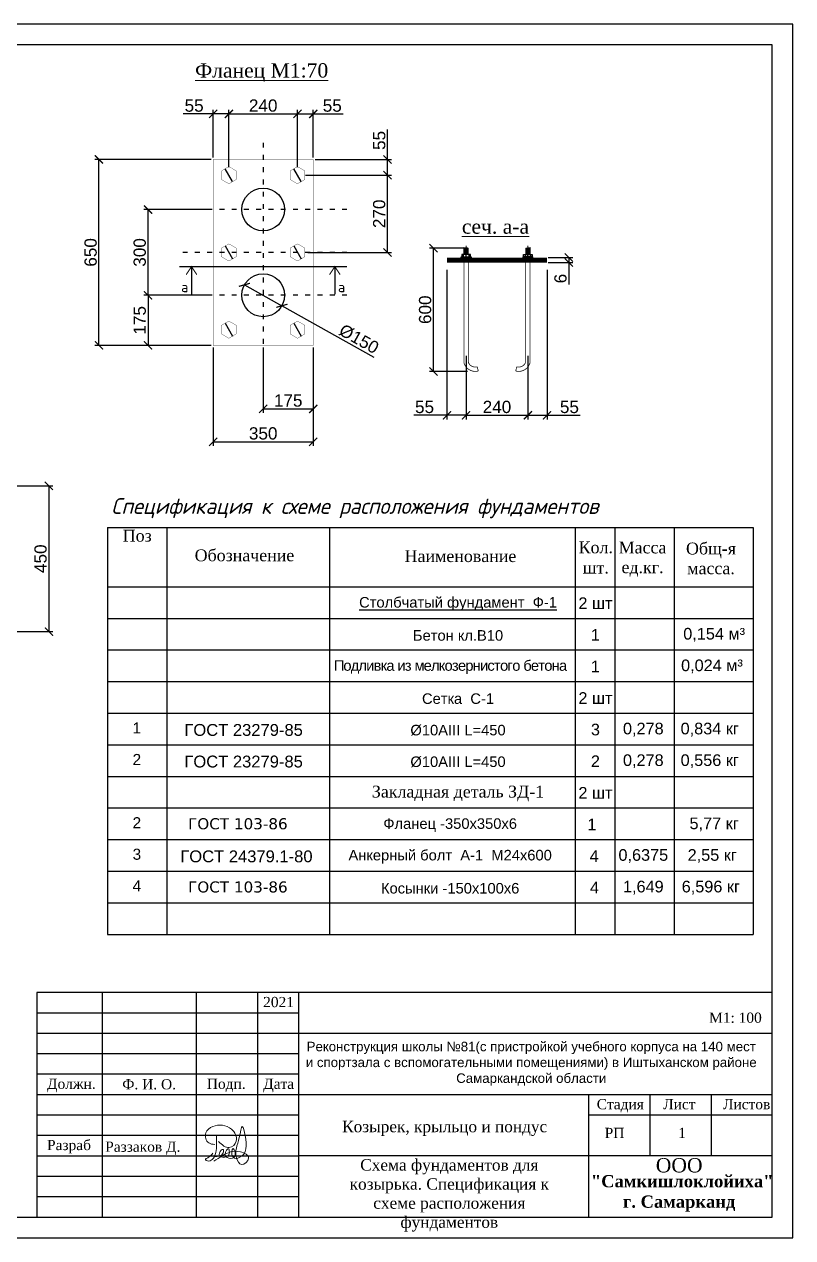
# Model space of a CAD drawing. Header units: millimetres. Extents: x 572274 to 2241483, y -888675 to -304135.
# Drawn here: x 1974902 to 1993713, y -716415 to -686715 of the extents above; entities that cross this region are included whole.
import ezdxf

# ---------------------------------------------------------------- set-up
doc = ezdxf.new("R2010")
doc.units = ezdxf.units.MM
doc.linetypes.add('ACAD_ISO03W100', pattern=[30, 12, -18])
doc.linetypes.add('GOST2.303 6', pattern=[12, 8, -1.5, 1, -1.5])
doc.layers.add('ПЛАН2-ЭТ', color=7, linetype='Continuous')
doc.styles.add('Arial 3.', font='arial.ttf')
doc.styles.add('Arial Gyr', font='arial.ttf')
doc.styles.add('GOST_R', font='', dxfattribs={"oblique": 15})
doc.styles.get("Standard").update_dxf_attribs({"font": 'isocpeur.ttf'})
doc.styles.add('WMF-Times New Roman0', font='times.ttf')
doc.styles.add('WMF-Times New Roman2', font='times.ttf')
doc.styles.add('Боб стиль', font='times.ttf')
doc.styles.get('GOST_R').set_extended_font_data('GOST type B')
doc.dimstyles.new('Зариф', dxfattribs={"dimtxt": 300, "dimasz": 200, "dimexe": 100, "dimexo": 50, "dimgap": 50, "dimtad": 1, "dimdec": 0, "dimtxsty": 'Arial 3.', "dimblk": 'ARCHTICK', "dimcen": 300, "dimadec": 0, "dimazin": 0, "dimtfac": 1, "dimtdec": 0, "dimtmove": 0, "dimatfit": 3, "dimldrblk": 'ARCHTICK', "dimfxl": 1, "dimarcsym": 0})

# ---------------------------------------------------------------- blocks, each defined once
blk = doc.blocks.new('_ArchTick')
at = {"color": 0, "linetype": 'ByBlock', "const_width": 0.15}
blk.add_lwpolyline([(-0.5, -0.5), (0.5, 0.5)], dxfattribs=at)
blk = doc.blocks.new('*D1527')
at = {"color": 0, "lineweight": -2, "transparency": 16777216}
for p, q in [((1972963, -698012), (1975605, -698012)), ((1975505, -698012), (1975505, -701580)), ((1972963, -701580), (1975605, -701580))]:
    blk.add_line(p, q, dxfattribs=at)
at = {"layer": 'Defpoints', "color": 0, "lineweight": 25, "transparency": 16777216}
for p in [(1972913, -698012), (1972913, -701580), (1975505, -701580)]:
    blk.add_point(p, dxfattribs=at)
at = {"color": 0, "lineweight": -2, "transparency": 16777216, "xscale": 200, "yscale": 200, "zscale": 200}
for p, rotation in [((1975505, -698012), 90), ((1975505, -701580), 270)]:
    blk.add_blockref('_ArchTick', p, dxfattribs=dict(at, rotation=rotation))
at = {"color": 0, "transparency": 16777216, "insert": (1975302, -699796), "char_height": 300, "attachment_point": 5, "rotation": 90, "style": 'Arial 3.'}
blk.add_mtext('450', dxfattribs=at)
blk = doc.blocks.new('*D1528')
at = {"color": 0, "lineweight": -2, "transparency": 16777216}
for p, q in [((1980750, -694624), (1980750, -696229)), ((1981975, -694624), (1981975, -696229)), ((1980750, -696129), (1981975, -696129))]:
    blk.add_line(p, q, dxfattribs=at)
at = {"layer": 'Defpoints', "color": 0, "lineweight": 25, "transparency": 16777216}
for p in [(1980750, -694574), (1981975, -694574), (1981975, -696129)]:
    blk.add_point(p, dxfattribs=at)
at = {"color": 0, "lineweight": -2, "transparency": 16777216, "xscale": 200, "yscale": 200, "zscale": 200, "rotation": 180}
blk.add_blockref('_ArchTick', (1980750, -696129), dxfattribs=at)
at = {"color": 0, "lineweight": -2, "transparency": 16777216, "xscale": 200, "yscale": 200, "zscale": 200}
blk.add_blockref('_ArchTick', (1981975, -696129), dxfattribs=at)
at = {"color": 0, "transparency": 16777216, "insert": (1981362, -695926), "char_height": 300, "attachment_point": 5, "style": 'Arial 3.'}
blk.add_mtext('175', dxfattribs=at)
blk = doc.blocks.new('*D1529')
at = {"color": 0, "lineweight": -2, "transparency": 16777216}
for p, q in [((1979525, -694624), (1979525, -697033)), ((1981975, -694624), (1981975, -697033)), ((1979525, -696933), (1981975, -696933))]:
    blk.add_line(p, q, dxfattribs=at)
at = {"layer": 'Defpoints', "color": 0, "lineweight": 25, "transparency": 16777216}
for p in [(1979525, -694574), (1981975, -694574), (1981975, -696933)]:
    blk.add_point(p, dxfattribs=at)
at = {"color": 0, "lineweight": -2, "transparency": 16777216, "xscale": 200, "yscale": 200, "zscale": 200, "rotation": 180}
blk.add_blockref('_ArchTick', (1979525, -696933), dxfattribs=at)
at = {"color": 0, "lineweight": -2, "transparency": 16777216, "xscale": 200, "yscale": 200, "zscale": 200}
blk.add_blockref('_ArchTick', (1981975, -696933), dxfattribs=at)
at = {"color": 0, "transparency": 16777216, "insert": (1980750, -696730), "char_height": 300, "attachment_point": 5, "style": 'Arial 3.'}
blk.add_mtext('350', dxfattribs=at)
blk = doc.blocks.new('*D1560')
at = {"color": 0, "lineweight": -2, "transparency": 16777216}
for p, q in [((1979475, -691249), (1977832, -691249)), ((1977932, -693349), (1977932, -691249)), ((1979475, -693349), (1977832, -693349))]:
    blk.add_line(p, q, dxfattribs=at)
at = {"layer": 'Defpoints', "color": 0, "lineweight": 25, "transparency": 16777216}
for p in [(1977932, -691249), (1979525, -691249), (1979525, -693349)]:
    blk.add_point(p, dxfattribs=at)
at = {"color": 0, "lineweight": -2, "transparency": 16777216, "xscale": 200, "yscale": 200, "zscale": 200}
for p, rotation in [((1977932, -691249), 90), ((1977932, -693349), 270)]:
    blk.add_blockref('_ArchTick', p, dxfattribs=dict(at, rotation=rotation))
at = {"color": 0, "transparency": 16777216, "insert": (1977729, -692299), "char_height": 300, "attachment_point": 5, "rotation": 90, "style": 'Arial 3.'}
blk.add_mtext('300', dxfattribs=at)
blk = doc.blocks.new('*D1530')
at = {"color": 0, "lineweight": -2, "transparency": 16777216}
for p, q in [((1979475, -693349), (1977832, -693349)), ((1977932, -693349), (1977932, -694574)), ((1979475, -694574), (1977832, -694574))]:
    blk.add_line(p, q, dxfattribs=at)
at = {"layer": 'Defpoints', "color": 0, "lineweight": 25, "transparency": 16777216}
for p in [(1979525, -693349), (1977932, -694574), (1979525, -694574)]:
    blk.add_point(p, dxfattribs=at)
at = {"color": 0, "lineweight": -2, "transparency": 16777216, "xscale": 200, "yscale": 200, "zscale": 200}
for p, rotation in [((1977932, -693349), 90), ((1977932, -694574), 270)]:
    blk.add_blockref('_ArchTick', p, dxfattribs=dict(at, rotation=rotation))
at = {"color": 0, "transparency": 16777216, "insert": (1977729, -693961), "char_height": 300, "attachment_point": 5, "rotation": 90, "style": 'Arial 3.'}
blk.add_mtext('175', dxfattribs=at)
blk = doc.blocks.new('*D1531')
at = {"color": 0, "lineweight": -2, "transparency": 16777216}
for p, q in [((1979475, -690024), (1976630, -690024)), ((1976730, -694574), (1976730, -690024)), ((1979475, -694574), (1976630, -694574))]:
    blk.add_line(p, q, dxfattribs=at)
at = {"layer": 'Defpoints', "color": 0, "lineweight": 25, "transparency": 16777216}
for p in [(1976730, -690024), (1979525, -690024), (1979525, -694574)]:
    blk.add_point(p, dxfattribs=at)
at = {"color": 0, "lineweight": -2, "transparency": 16777216, "xscale": 200, "yscale": 200, "zscale": 200}
for p, rotation in [((1976730, -690024), 90), ((1976730, -694574), 270)]:
    blk.add_blockref('_ArchTick', p, dxfattribs=dict(at, rotation=rotation))
at = {"color": 0, "transparency": 16777216, "insert": (1976527, -692299), "char_height": 300, "attachment_point": 5, "rotation": 90, "style": 'Arial 3.'}
blk.add_mtext('650', dxfattribs=at)
blk = doc.blocks.new('*D1561')
at = {"color": 0, "lineweight": -2, "transparency": 16777216}
for p in [(1980291, -693092), (1983467, -694868)]:
    blk.add_line(p, (1981208, -693605), dxfattribs=at)
at = {"layer": 'Defpoints', "color": 0, "lineweight": 25, "transparency": 16777216}
for p in [(1980291, -693092), (1981208, -693605)]:
    blk.add_point(p, dxfattribs=at)
at = {"color": 0, "lineweight": -2, "transparency": 16777216, "xscale": 200, "yscale": 200, "zscale": 200}
for p, rotation in [((1980291, -693092), 330.7873829854834), ((1981208, -693605), 150.7873829854834)]:
    blk.add_blockref('_ArchTick', p, dxfattribs=dict(at, rotation=rotation))
at = {"color": 0, "transparency": 16777216, "insert": (1983095, -694418), "char_height": 300, "attachment_point": 5, "rotation": 330.7874, "style": 'Arial 3.'}
blk.add_mtext('%%C150', dxfattribs=at)
blk = doc.blocks.new('*D1532')
at = {"color": 0, "lineweight": -2, "transparency": 16777216}
for p, q in [((1979525, -688910), (1978793, -688910)), ((1979525, -689974), (1979525, -688810)), ((1979910, -688910), (1979525, -688910)), ((1979910, -690211), (1979910, -688810))]:
    blk.add_line(p, q, dxfattribs=at)
at = {"layer": 'Defpoints', "color": 0, "lineweight": 25, "transparency": 16777216}
for p in [(1979525, -688910), (1979525, -690024), (1979910, -690261)]:
    blk.add_point(p, dxfattribs=at)
at = {"color": 0, "lineweight": -2, "transparency": 16777216, "xscale": 200, "yscale": 200, "zscale": 200, "rotation": 180}
blk.add_blockref('_ArchTick', (1979525, -688910), dxfattribs=at)
at = {"color": 0, "lineweight": -2, "transparency": 16777216, "xscale": 200, "yscale": 200, "zscale": 200}
blk.add_blockref('_ArchTick', (1979910, -688910), dxfattribs=at)
at = {"color": 0, "transparency": 16777216, "insert": (1979059, -688707), "char_height": 300, "attachment_point": 5, "style": 'Arial 3.'}
blk.add_mtext('55', dxfattribs=at)
blk = doc.blocks.new('*D1533')
at = {"color": 0, "lineweight": -2, "transparency": 16777216}
for p, q in [((1981590, -690211), (1981590, -688810)), ((1981590, -688910), (1981975, -688910)), ((1981975, -689974), (1981975, -688810)), ((1981975, -688910), (1982707, -688910))]:
    blk.add_line(p, q, dxfattribs=at)
at = {"layer": 'Defpoints', "color": 0, "lineweight": 25, "transparency": 16777216}
for p in [(1981975, -688910), (1981975, -690024), (1981590, -690261)]:
    blk.add_point(p, dxfattribs=at)
at = {"color": 0, "lineweight": -2, "transparency": 16777216, "xscale": 200, "yscale": 200, "zscale": 200, "rotation": 180}
blk.add_blockref('_ArchTick', (1981590, -688910), dxfattribs=at)
at = {"color": 0, "lineweight": -2, "transparency": 16777216, "xscale": 200, "yscale": 200, "zscale": 200}
blk.add_blockref('_ArchTick', (1981975, -688910), dxfattribs=at)
at = {"color": 0, "transparency": 16777216, "insert": (1982441, -688707), "char_height": 300, "attachment_point": 5, "style": 'Arial 3.'}
blk.add_mtext('55', dxfattribs=at)
blk = doc.blocks.new('*D1534')
at = {"color": 0, "lineweight": -2, "transparency": 16777216}
for p, q in [((1979910, -689010), (1979910, -688810)), ((1981590, -689010), (1981590, -688810))]:
    blk.add_line(p, q, dxfattribs=at)
at = {"color": 0, "linetype": 'Continuous', "lineweight": -2, "transparency": 16777216}
blk.add_line((1979910, -688910), (1981590, -688910), dxfattribs=at)
at = {"layer": 'Defpoints', "color": 0, "lineweight": 25, "transparency": 16777216}
for p in [(1981590, -688910), (1979910, -689876), (1981590, -689876)]:
    blk.add_point(p, dxfattribs=at)
at = {"color": 0, "lineweight": -2, "transparency": 16777216, "xscale": 200, "yscale": 200, "zscale": 200, "rotation": 180}
blk.add_blockref('_ArchTick', (1979910, -688910), dxfattribs=at)
at = {"color": 0, "lineweight": -2, "transparency": 16777216, "xscale": 200, "yscale": 200, "zscale": 200}
blk.add_blockref('_ArchTick', (1981590, -688910), dxfattribs=at)
at = {"color": 0, "transparency": 16777216, "insert": (1980750, -688706), "char_height": 300, "attachment_point": 5, "style": 'Arial 3.', "bg_fill": 3, "box_fill_scale": 1.1, "bg_fill_color": 256, "bg_fill_true_color": 13158600, "bg_fill_transparency": 4450756}
blk.add_mtext('240', dxfattribs=at)
blk = doc.blocks.new('*D1535')
at = {"color": 0, "lineweight": -2, "transparency": 16777216}
for p, q in [((1981845, -690409), (1983894, -690409)), ((1983794, -692299), (1983794, -690409)), ((1981845, -692299), (1983894, -692299))]:
    blk.add_line(p, q, dxfattribs=at)
at = {"layer": 'Defpoints', "color": 0, "lineweight": 25, "transparency": 16777216}
for p in [(1981795, -690409), (1983794, -690409), (1981795, -692299)]:
    blk.add_point(p, dxfattribs=at)
at = {"color": 0, "lineweight": -2, "transparency": 16777216, "xscale": 200, "yscale": 200, "zscale": 200}
for p, rotation in [((1983794, -690409), 90), ((1983794, -692299), 270)]:
    blk.add_blockref('_ArchTick', p, dxfattribs=dict(at, rotation=rotation))
at = {"color": 0, "transparency": 16777216, "insert": (1983591, -691354), "char_height": 300, "attachment_point": 5, "rotation": 90, "style": 'Arial 3.'}
blk.add_mtext('270', dxfattribs=at)
blk = doc.blocks.new('*D1536')
at = {"color": 0, "lineweight": -2, "transparency": 16777216}
for p, q in [((1983794, -690024), (1983794, -689292)), ((1982025, -690024), (1983894, -690024)), ((1983794, -690409), (1983794, -690024)), ((1981787, -690409), (1983894, -690409))]:
    blk.add_line(p, q, dxfattribs=at)
at = {"layer": 'Defpoints', "color": 0, "lineweight": 25, "transparency": 16777216}
for p in [(1981975, -690024), (1983794, -690024), (1981737, -690409)]:
    blk.add_point(p, dxfattribs=at)
at = {"color": 0, "lineweight": -2, "transparency": 16777216, "xscale": 200, "yscale": 200, "zscale": 200}
for p, rotation in [((1983794, -690024), 89.99921575554501), ((1983794, -690409), 269.999215755545)]:
    blk.add_blockref('_ArchTick', p, dxfattribs=dict(at, rotation=rotation))
at = {"color": 0, "transparency": 16777216, "insert": (1983592, -689558), "char_height": 300, "attachment_point": 5, "rotation": 89.9992, "style": 'Arial 3.'}
blk.add_mtext('55', dxfattribs=at)
blk = doc.blocks.new('11123245896453.')
at = {"linetype": 'ByBlock', "lineweight": 30, "ltscale": 100}
for points in [[(18860291.9, 1200818.6), (18860288.9, 1200818.6), (18860288.9, 1200816.6), (18860331.9, 1200816.6), (18860334.9, 1200816.6), (18860334.9, 1200818.6), (18860331.9, 1200818.6)], [(18860291.9, 1200830.6), (18860331.9, 1200830.6), (18860331.9, 1200818.6), (18860301.9, 1200818.6), (18860291.9, 1200818.6), (18860291.9, 1200830.6)], [(18860298.9, 1200830.6), (18860298.9, 1200818.6)], [(18860311.9, 1200818.6), (18860311.9, 1200830.6)], [(18860324.9, 1200830.6), (18860324.9, 1200818.6)]]:
    blk.add_lwpolyline(points, dxfattribs=at)
at = {"linetype": 'ByBlock', "lineweight": 15, "ltscale": 100}
for points in [[(18860321.9, 1200861.6), (18860301.9, 1200859.6)], [(18860301.9, 1200830.6), (18860301.9, 1200859.6)], [(18860321.9, 1200858.6), (18860301.9, 1200856.6)], [(18860321.9, 1200855.6), (18860301.9, 1200853.6)], [(18860321.9, 1200852.6), (18860301.9, 1200850.6)], [(18860321.9, 1200849.6), (18860301.9, 1200847.6)], [(18860321.9, 1200846.5), (18860301.9, 1200844.5)], [(18860321.9, 1200843.5), (18860301.9, 1200841.5)], [(18860321.9, 1200840.5), (18860301.9, 1200838.5)], [(18860321.9, 1200837.5), (18860301.9, 1200835.5)], [(18860321.9, 1200834.5), (18860301.9, 1200832.5)], [(18860321.9, 1200831.4), (18860313.6, 1200830.6)], [(18860321.9, 1200830.6), (18860321.9, 1200861.6)]]:
    blk.add_lwpolyline(points, dxfattribs=at)
at = {"color": 11, "linetype": 'GOST2.303 6', "lineweight": 15, "ltscale": 5}
blk.add_lwpolyline([(18860311.9, 1200870.3), (18860311.9, 1200814.4)], dxfattribs=at)
blk = doc.blocks.new('*D1537')
at = {"color": 0, "lineweight": -2, "transparency": 16777216}
for p, q in [((1985751, -692193), (1984818, -692193)), ((1984918, -695211), (1984918, -692193)), ((1985751, -695211), (1984818, -695211))]:
    blk.add_line(p, q, dxfattribs=at)
at = {"layer": 'Defpoints', "color": 0, "lineweight": 25, "transparency": 16777216}
for p in [(1984918, -692193), (1985801, -692193), (1985801, -695211)]:
    blk.add_point(p, dxfattribs=at)
at = {"color": 0, "lineweight": -2, "transparency": 16777216, "xscale": 200, "yscale": 200, "zscale": 200}
for p, rotation in [((1984918, -692193), 90), ((1984918, -695211), 270)]:
    blk.add_blockref('_ArchTick', p, dxfattribs=dict(at, rotation=rotation))
at = {"color": 0, "transparency": 16777216, "insert": (1984715, -693702), "char_height": 300, "attachment_point": 5, "rotation": 90, "style": 'Arial 3.'}
blk.add_mtext('600', dxfattribs=at)
blk = doc.blocks.new('*D1538')
at = {"color": 0, "lineweight": -2, "transparency": 16777216}
for p, q in [((1985248, -692725), (1985248, -696386)), ((1985718, -694831), (1985718, -696386)), ((1985248, -696286), (1984434, -696286)), ((1985718, -696286), (1985248, -696286))]:
    blk.add_line(p, q, dxfattribs=at)
at = {"layer": 'Defpoints', "color": 0, "lineweight": 25, "transparency": 16777216}
for p in [(1985248, -692675), (1985718, -694781), (1985718, -696286)]:
    blk.add_point(p, dxfattribs=at)
at = {"color": 0, "lineweight": -2, "transparency": 16777216, "xscale": 200, "yscale": 200, "zscale": 200, "rotation": 180}
blk.add_blockref('_ArchTick', (1985248, -696286), dxfattribs=at)
at = {"color": 0, "lineweight": -2, "transparency": 16777216, "xscale": 200, "yscale": 200, "zscale": 200}
blk.add_blockref('_ArchTick', (1985718, -696286), dxfattribs=at)
at = {"color": 0, "transparency": 16777216, "insert": (1984700, -696083), "char_height": 300, "attachment_point": 5, "style": 'Arial 3.'}
blk.add_mtext('55', dxfattribs=at)
blk = doc.blocks.new('*D1539')
at = {"color": 0, "lineweight": -2, "transparency": 16777216}
for p, q in [((1987698, -692725), (1987698, -696386)), ((1987229, -694831), (1987229, -696386)), ((1987229, -696286), (1987698, -696286)), ((1987698, -696286), (1988512, -696286))]:
    blk.add_line(p, q, dxfattribs=at)
at = {"layer": 'Defpoints', "color": 0, "lineweight": 25, "transparency": 16777216}
for p in [(1987698, -692675), (1987229, -694781), (1987229, -696286)]:
    blk.add_point(p, dxfattribs=at)
at = {"color": 0, "lineweight": -2, "transparency": 16777216, "xscale": 200, "yscale": 200, "zscale": 200, "rotation": 180}
blk.add_blockref('_ArchTick', (1987229, -696286), dxfattribs=at)
at = {"color": 0, "lineweight": -2, "transparency": 16777216, "xscale": 200, "yscale": 200, "zscale": 200}
blk.add_blockref('_ArchTick', (1987698, -696286), dxfattribs=at)
at = {"color": 0, "transparency": 16777216, "insert": (1988246, -696083), "char_height": 300, "attachment_point": 5, "style": 'Arial 3.'}
blk.add_mtext('55', dxfattribs=at)
blk = doc.blocks.new('*D1540')
at = {"color": 0, "lineweight": -2, "transparency": 16777216}
for p, q in [((1985718, -694831), (1985718, -696386)), ((1987229, -694831), (1987229, -696386)), ((1985718, -696286), (1987229, -696286))]:
    blk.add_line(p, q, dxfattribs=at)
at = {"layer": 'Defpoints', "color": 0, "lineweight": 25, "transparency": 16777216}
for p in [(1985718, -694781), (1987229, -694781), (1987229, -696286)]:
    blk.add_point(p, dxfattribs=at)
at = {"color": 0, "lineweight": -2, "transparency": 16777216, "xscale": 200, "yscale": 200, "zscale": 200, "rotation": 180}
blk.add_blockref('_ArchTick', (1985718, -696286), dxfattribs=at)
at = {"color": 0, "lineweight": -2, "transparency": 16777216, "xscale": 200, "yscale": 200, "zscale": 200}
blk.add_blockref('_ArchTick', (1987229, -696286), dxfattribs=at)
at = {"color": 0, "transparency": 16777216, "insert": (1986473, -696082), "char_height": 300, "attachment_point": 5, "style": 'Arial 3.'}
blk.add_mtext('240', dxfattribs=at)
blk = doc.blocks.new('*D1541')
at = {"color": 0, "lineweight": -2, "transparency": 16777216}
for p, q in [((1987724, -692426), (1988332, -692426)), ((1987724, -692547), (1988332, -692547)), ((1988232, -692426), (1988232, -692547)), ((1988232, -692547), (1988232, -693088))]:
    blk.add_line(p, q, dxfattribs=at)
at = {"layer": 'Defpoints', "color": 0, "lineweight": 25, "transparency": 16777216}
for p in [(1987674, -692426), (1987674, -692547), (1988232, -692426)]:
    blk.add_point(p, dxfattribs=at)
at = {"color": 0, "lineweight": -2, "transparency": 16777216, "xscale": 200, "yscale": 200, "zscale": 200}
for p, rotation in [((1988232, -692426), 90), ((1988232, -692547), 270)]:
    blk.add_blockref('_ArchTick', p, dxfattribs=dict(at, rotation=rotation))
at = {"color": 0, "transparency": 16777216, "insert": (1988029, -692939), "char_height": 300, "attachment_point": 5, "rotation": 90, "style": 'Arial 3.'}
blk.add_mtext('6', dxfattribs=at)

msp = doc.modelspace()

# ---------------------------------------------------------------- linework, layer by layer
at = {"linetype": 'ACAD_ISO03W100', "ltscale": 10}
for p, q in [((1980749.657, -689614.143), (1980749.657, -694983.069)), ((1982800.267, -691248.606), (1978699.048, -691248.606)), ((1982800.267, -692298.606), (1978699.048, -692298.606)), ((1982800.267, -693348.606), (1978699.048, -693348.606))]:
    msp.add_line(p, q, dxfattribs=at)
for p, q in [((1980000.59, -690566.101), (1979818.725, -690251.101)), ((1981680.59, -690566.101), (1981498.725, -690251.101)), ((1979818.725, -692141.106), (1980000.59, -692456.106)), ((1981498.725, -692141.106), (1981680.59, -692456.106)), ((1979818.725, -694031.111), (1980000.59, -694346.111)), ((1981498.725, -694031.111), (1981680.59, -694346.111)), ((1976942.253, -699031.183), (1992741.672, -699031.183)), ((1976942.253, -700481.489), (1992741.672, -700481.489)), ((1976942.253, -701254.985), (1992741.672, -701254.985)), ((1976942.253, -702028.481), (1992741.672, -702028.481)), ((1976942.253, -702801.977), (1992741.672, -702801.977)), ((1976942.253, -703575.473), (1992741.672, -703575.473)), ((1976942.253, -704348.969), (1992741.672, -704348.969)), ((1976942.253, -705122.465), (1992741.672, -705122.465)), ((1976942.253, -705895.961), (1992741.672, -705895.961)), ((1976942.253, -706669.457), (1992741.672, -706669.457)), ((1976942.253, -707442.953), (1992741.672, -707442.953)), ((1976942.253, -708216.449), (1992741.672, -708216.449)), ((1976942.253, -708989.945), (1992741.672, -708989.945))]:
    msp.add_line(p, q)
at = {"color": 0, "lineweight": -2}
for p, q in [((1993212.576, -710414.685), (1975212.576, -710414.685)), ((1975212.576, -710414.685), (1975212.576, -715914.685)), ((1976812.576, -710414.685), (1976812.576, -715914.685)), ((1979112.576, -710414.685), (1979112.576, -715914.685)), ((1980612.576, -710414.685), (1980612.576, -715914.685)), ((1981612.576, -710414.685), (1981612.576, -715914.685)), ((1981612.576, -710914.685), (1975212.576, -710914.685)), ((1993212.576, -711414.685), (1975212.576, -711414.685)), ((1981612.576, -711914.685), (1975212.576, -711914.685)), ((1981612.576, -712414.685), (1975212.576, -712414.685)), ((1993212.576, -712914.685), (1975212.576, -712914.685)), ((1988712.576, -712914.685), (1988712.576, -715914.685)), ((1990212.576, -712914.685), (1990212.576, -714411.69)), ((1991712.576, -712914.685), (1991712.576, -714411.69)), ((1981612.576, -713414.685), (1975212.576, -713414.685)), ((1993212.576, -713414.685), (1988712.576, -713414.685)), ((1981612.576, -713914.685), (1975212.576, -713914.685)), ((1981612.576, -714414.685), (1975212.576, -714414.685)), ((1993212.576, -714411.69), (1981612.576, -714411.69)), ((1981612.576, -714914.681), (1975212.576, -714914.681)), ((1981612.576, -715414.681), (1975212.576, -715414.681)), ((1981612.576, -715414.685), (1975212.576, -715414.685))]:
    msp.add_line(p, q, dxfattribs=at)
for points in [[(1951712.576, -716414.685), (1993712.576, -716414.685), (1993712.576, -686714.685), (1951712.576, -686714.685)], [(1953712.576, -715914.685), (1993212.576, -715914.685), (1993212.576, -687214.685), (1953712.576, -687214.685)]]:
    msp.add_lwpolyline(points, close=True)
at = {"const_width": 7}
for points in [[(1981974.657, -694573.606), (1981974.657, -690023.606), (1979524.657, -690023.606), (1979524.657, -694573.606)], [(1979909.657, -690618.601), (1979727.792, -690513.601), (1979727.792, -690303.601), (1979909.657, -690198.601), (1980091.523, -690303.601), (1980091.523, -690513.601)], [(1981589.657, -690618.601), (1981771.523, -690513.601), (1981771.523, -690303.601), (1981589.657, -690198.601), (1981407.792, -690303.601), (1981407.792, -690513.601)], [(1979909.657, -692088.606), (1979727.792, -692193.606), (1979727.792, -692403.606), (1979909.657, -692508.606), (1980091.523, -692403.606), (1980091.523, -692193.606)], [(1981589.657, -692088.606), (1981771.523, -692193.606), (1981771.523, -692403.606), (1981589.657, -692508.606), (1981407.792, -692403.606), (1981407.792, -692193.606)], [(1979909.657, -693978.611), (1979727.792, -694083.611), (1979727.792, -694293.611), (1979909.657, -694398.611), (1980091.523, -694293.611), (1980091.523, -694083.611)], [(1981589.657, -693978.611), (1981771.523, -694083.611), (1981771.523, -694293.611), (1981589.657, -694398.611), (1981407.792, -694293.611), (1981407.792, -694083.611)]]:
    msp.add_lwpolyline(points, close=True, dxfattribs=at)
at = {"color": 250, "true_color": 0x212121, "const_width": 122.5}
msp.add_lwpolyline([(1987698.273, -692485.766), (1985248.273, -692485.766)], dxfattribs=at)
at = {"const_width": 18.375}
for points in [[(1985664.937, -692539.402), (1985664.937, -694999.536, 0.413912523), (1986016.082, -695200.615), (1985988.459, -695098.758, -0.393757092), (1985770.473, -694983.772), (1985770.473, -692539.402)], [(1987281.609, -692539.402), (1987281.609, -694999.536, -0.413912523), (1986930.464, -695200.615), (1986958.087, -695098.758, 0.393757092), (1987176.072, -694983.772), (1987176.072, -692539.402)]]:
    msp.add_lwpolyline(points, format="xyb", dxfattribs=at)
for points in [[(1978704.008, -692644.517), (1982795.307, -692644.517)], [(1978995.346, -692644.517), (1978995.346, -693324.517)], [(1982503.968, -692644.517), (1982503.968, -693324.517)]]:
    msp.add_lwpolyline(points)
at = {"const_width": 25}
for points in [[(1978865.346, -692844.517), (1978995.346, -692644.517), (1979125.346, -692844.517)], [(1982633.968, -692844.517), (1982503.968, -692644.517), (1982373.968, -692844.517)]]:
    msp.add_lwpolyline(points, dxfattribs=at)
for centre in [(1980749.657, -691248.606), (1980749.657, -693348.606)]:
    msp.add_circle(centre, 525)
at = {"color": 5, "lineweight": 5}
for points in [[(1979566.302, -714130.78), (1979417.692, -714095.123), (1979346.195, -713849.832), (1979517.17, -713693.175), (1979971.03, -713756.683), (1980092.266, -714048.549), (1979921.293, -714210.006), (1979787.621, -714169.642), (1979660.167, -714057.864)], [(1979556.26, -714426.311), (1979768.969, -714337.309), (1979768.969, -714253.476), (1979681.927, -714341.941), (1979681.927, -714407.461), (1979896.423, -714407.461), (1979920.384, -714300.05), (1979905.749, -714240.14), (1979815.598, -714371.464), (1979865.337, -714449.088), (1980033.202, -714449.088), (1980063.114, -714327.994), (1980011.442, -714231.741), (1980011.442, -714445.983), (1980176.201, -714445.983), (1980308.083, -713915.306), (1980238.373, -713693.175), (1980163.5, -713961.416), (1980096.644, -714455.298), (1980219.721, -714622.965), (1980393.805, -714470.822), (1980191.744, -714312.895), (1979747.208, -714407.461), (1979545.147, -714539.131)], [(1979607.319, -713905.721), (1979607.319, -714126.173), (1979498.518, -714501.872), (1979386.607, -714536.026), (1979336.868, -714501.872), (1979399.04, -714455.298), (1979520.424, -714341.044)]]:
    msp.add_spline(points, degree=3, dxfattribs=at)
at = {"layer": 'ПЛАН2-ЭТ'}
for points in [[(1976942.253, -699031.183), (1976942.253, -708989.945)], [(1978392.558, -699031.183), (1978392.558, -708989.945)], [(1982374.483, -699031.183), (1982374.483, -708989.945)], [(1988390.756, -699031.183), (1988390.756, -708989.945)], [(1989357.626, -699031.183), (1989357.626, -708989.945)], [(1990807.932, -699031.183), (1990807.932, -708989.945)], [(1992741.672, -699031.183), (1992741.672, -708989.945)]]:
    msp.add_lwpolyline(points, dxfattribs=at)

# ---------------------------------------------------------------- block references
at = {"linetype": 'ByBlock', "lineweight": 15, "yscale": 5.276827833848074, "zscale": 5.276827833873862}
for p, xscale in [((101508336.755, -7028922.283), -5.276827833848074), ((-97535390.209, -7028922.283), 5.276827833848074)]:
    msp.add_blockref('11123245896453.', p, dxfattribs=dict(at, xscale=xscale))

# ---------------------------------------------------------------- texts
at = {"color": 0, "lineweight": 15, "style": 'GOST_R', "oblique": 15}
msp.add_text('Спецификация к схеме расположения фундаментов ', height=386.06008, dxfattribs=at).set_placement((1977031.982, -698698.559))
at = {"style": 'Arial Gyr'}
for s, p in [('ГОСТ 23279-85', (1978821.556, -704131.167)), ('ГОСТ 23279-85', (1978821.556, -704904.663)), ('ГОСТ 24379.1-80', (1978721.426, -707225.151))]:
    msp.add_text(s, height=290.06103, dxfattribs=at).set_placement(p)
at = {"color": 0, "lineweight": 15, "ltscale": 0.1, "char_height": 350, "attachment_point": 1, "style": 'Боб стиль'}
for s, insert, width in [('\\pi1063.1915;{\\L\\C256;Фланец М1:70}', (1978020.69, -687668.503), 5378.07737), ('\\pi312.76459;{\\L\\C256;сеч. а-а}', (1985301.141, -691491.157), 2214.78657)]:
    msp.add_mtext(s, dxfattribs=dict(at, insert=insert, width=width))
at = {"char_height": 250.125, "attachment_point": 5}
for insert in [(1978830.159, -693146.81), (1982669.156, -693146.81)]:
    msp.add_mtext('а', dxfattribs=dict(at, insert=insert))
at = {"char_height": 290.06103, "attachment_point": 2}
for s, insert, width in [('{\\fTimes New Roman|b0|i0|c204|p18;           Поз}', (1977666.789, -699086.818), 1416.14845), ('{\\fTimes New Roman|b0|i0|c204|p18;Кол.}', (1988892.099, -699371.93), 1188.57081), ('{\\fTimes New Roman|b0|i0|c204|p18;Масса ед.кг.}', (1990035.919, -699375.618), 1741.58217), ('{\\fTimes New Roman|b0|i0|c204|p18;Общ-я масса.}', (1991711.754, -699400.758), 1741.58217), ('{\\fTimes New Roman|b0|i0|c204|p18;Обозначение}', (1980291.903, -699567.545), 3487.74083), ('{\\fTimes New Roman|b0|i0|c204|p18;Наименование}', (1985579.141, -699586.532), 6282.44615), ('{\\fTimes New Roman|b0|i0|c204|p18;шт.}', (1988892.099, -699868.252), 1188.57081)]:
    msp.add_mtext(s, dxfattribs=dict(at, insert=insert, width=width))
for s, insert, char_height, width, attachment_point, style in [('{\\fArial|b0|i0|c204|p34;\\H0.8885x;\\LСтолбчатый фундамент \\fArial|b0|i0|c0|p34; \\fArial|b0|i0|c204|p34;Ф-1}', (1985519.252, -700901.347), 290.061026, 5652.29516, 5, 'Arial Gyr'), ('{\\H0.982x;2 шт\\H0.9504x; }           ', (1988882.87, -700884.644), 290.06103, 962.14019, 5, 'Arial Gyr'), ('{\\H0.982x;0,154 м³}', (1991788.585, -701658.141), 290.06103, 1487.15914, 5, 'Arial Gyr'), ('{\\fArial|b0|i0|c204|p34;\\H0.8885x;Бетон кл.В10}', (1985519.252, -701674.843), 290.06103, 6352.23887, 5, 'Arial Gyr'), ('{\\H0.982x;1}', (1988882.87, -701658.141), 290.06103, 962.14019, 5, 'Arial Gyr'), ('{\\fArial|b0|i0|c204|p34;\\H0.8885x;\\T0.9;Подливка из мелкозернистого бетона}', (1985325.038, -702448.339), 290.06103, 6352.23887, 5, 'Arial Gyr'), ('{\\H0.982x;1}', (1988882.87, -702431.637), 290.06103, 962.14019, 5, 'Arial Gyr'), ('{\\H0.982x;0,024 \\fArial|b0|i0|c204|p34;м³}', (1991735.583, -702431.637), 290.06103, 1900.28657, 5, 'Arial Gyr'), ('{\\fArial|b0|i0|c204|p34;\\H0.8885x;Сетка  С-1}', (1985519.252, -703221.835), 290.06103, 5978.92749, 5, 'Arial Gyr'), ('{\\H0.982x;2 шт\\H0.9504x; }           ', (1988882.87, -703205.133), 290.06103, 962.14019, 5, 'Arial Gyr'), ('1', (1977552.904, -703936.631), 270.724, 3487.74083, 4, 'Arial Gyr'), ('\\A1;{\\fArial|b0|i0|c0|p34;\\H0.8885x;%%C10\\fArial|b0|i0|c204|p34;А\\fArial|b0|i0|c0|p34;III L=450               }', (1985519.252, -703995.331), 290.061026, 5279.10471, 5, 'Arial Gyr'), ('{\\H0.982x;3}', (1988882.87, -703978.629), 290.06103, 962.14019, 5, 'Arial Gyr'), ('{\\H0.982x;0,278}', (1990054.988, -703978.629), 290.06103, 962.14019, 5, 'Arial Gyr'), ('{\\H0.982x;0,834 кг}', (1991681.043, -703978.629), 290.06103, 1635.97234, 5, 'Arial Gyr'), ('2', (1977552.904, -704710.127), 270.724, 3487.74083, 4, 'Arial Gyr'), ('\\A1;{\\fArial|b0|i0|c0|p34;\\H0.8885x;%%C10\\fArial|b0|i0|c204|p34;А\\fArial|b0|i0|c0|p34;III L=\\fArial|b0|i0|c204|p34;4\\fArial|b0|i0|c0|p34;50               }', (1985519.252, -704768.827), 290.061026, 5279.10471, 5, 'Arial Gyr'), ('{\\H0.982x;2}', (1988882.87, -704752.125), 290.06103, 962.14019, 5, 'Arial Gyr'), ('{\\H0.982x;0,278}', (1990054.988, -704752.125), 290.06103, 962.14019, 5, 'Arial Gyr'), ('{\\H0.982x;0,556 кг}', (1991681.043, -704752.125), 290.06103, 1635.97234, 5, 'Arial Gyr'), ('{\\fTimes New Roman|b0|i0|c204|p18;Закладная деталь ЗД-1}', (1985519.252, -705542.323), 290.06103, 5045.83045, 5, 'Arial Gyr'), ('{\\H0.982x;2 шт\\H0.9504x; }           ', (1988882.87, -705525.621), 290.06103, 962.14019, 5, 'Arial Gyr'), ('2', (1977552.904, -706257.119), 270.724, 3487.74083, 4, 'Arial Gyr'), ('{\\fVerdana|b0|i0|c204|p34;ГОСТ 103-86 }', (1978910.849, -706284.817), 270.72362, 3487.74083, 4, 'Arial Gyr'), ('{\\fArial|b0|i0|c204|p34;\\H0.8885x;Фланец\\fArial|b0|i0|c0|p34; -350x\\fArial|b0|i0|c204|p34;3\\fArial|b0|i0|c0|p34;50x6\\fArial|b0|i0|c204|p34; }', (1985326.973, -706315.819), 290.061026, 12323.64878, 5, 'Arial Gyr'), ('{\\H0.982x;1\\H0.9504x; }           ', (1988795.791, -706299.117), 290.06103, 962.14019, 5, 'Arial Gyr'), ('{\\H0.982x;5,77 \\fArial|b0|i0|c204|p34;кг}', (1991787.82, -706299.117), 290.06103, 1907.60991, 5, 'Arial Gyr'), ('3', (1977552.904, -707030.615), 270.724, 3487.74083, 4, 'Arial Gyr'), ('{\\fArial|b0|i0|c204|p34;\\H0.8885x;Анкерный болт  А-1\\fArial|b0|i0|c0|p34;  \\fArial|b0|i0|c204|p34;М24х\\fArial|b0|i0|c0|p34;6\\fArial|b0|i0|c204|p34;00}', (1985326.973, -707089.315), 290.061026, 6398.79698, 5, 'Arial Gyr'), ('{\\H0.982x;4}', (1988852.154, -707072.613), 290.06103, 962.14019, 5, 'Arial Gyr'), ('{\\H0.982x;0,6375}', (1990054.988, -707072.613), 290.06103, 962.14019, 5, 'Arial Gyr'), ('{\\H0.982x;2,55 кг}', (1991741.651, -707072.613), 290.06103, 1590.14379, 5, 'Arial Gyr'), ('4', (1977552.904, -707804.111), 270.724, 3487.74083, 4, 'Arial Gyr'), ('{\\fVerdana|b0|i0|c204|p34;ГОСТ 103-86 }', (1978910.849, -707831.809), 270.72362, 2694.54439, 4, 'Arial Gyr'), ('{\\fArial|b0|i0|c204|p34;\\H0.8885x;Косынки\\fArial|b0|i0|c0|p34; -150x100x6\\fArial|b0|i0|c204|p34; }', (1985326.973, -707862.811), 290.06103, 12323.64878, 5, 'Arial Gyr'), ('{\\H0.982x;4\\H0.9504x; }           ', (1988858.2, -707846.109), 290.06103, 962.14019, 5, 'Arial Gyr'), ('{\\H0.982x;1,649}', (1990054.988, -707846.109), 290.06103, 962.14019, 5, 'Arial Gyr'), ('{\\H0.982x;6,596 \\fArial|b0|i0|c204|p34;кг}', (1991707.345, -707846.109), 290.06103, 2032.71998, 5, 'Arial Gyr'), ('{\\fArial|b0|i0|c204|p34;Реконструкция школы №81(с пристройкой учебного корпуса на 140 мест и спортзала с вспомогательными помещениями) в Иштыханском районе Самаркандской области}', (1987311.687, -711618.534), 232.351887, 11154.9841, 2, 'WMF-Times New Roman0'), ('Козырек, крыльцо и пондус', (1985192.387, -713552.766), 280, 11811.0418, 2, 'WMF-Times New Roman0'), ('Схема фундаментов для козырька. Спецификация к схеме расположения фундаментов ', (1985305.546, -714491.663), 280, 5905.5209, 2, 'WMF-Times New Roman0')]:
    msp.add_mtext(s, dxfattribs=dict(insert=insert, char_height=char_height, width=width, attachment_point=attachment_point, style=style))
at = {"color": 0, "lineweight": -2, "char_height": 250, "attachment_point": 1, "style": 'WMF-Times New Roman2'}
for s, insert, width in [('2021', (1980748.979, -710520.707), 1307.7), ('Раззаков Д.', (1976883.23, -714060.973), 2452.16979)]:
    msp.add_mtext(s, dxfattribs=dict(at, insert=insert, width=width))
at = {"color": 0, "lineweight": -2, "char_height": 250, "attachment_point": 1}
for s, insert, width in [('{\\fTimes New Roman|b0|i0|c204|p18;М1: 100}', (1991665.104, -710904.685), 1463.54027), ('\\fTimes New Roman|b0|i0|c204|p18;Должн.', (1975458.674, -712520.707), 1307.7), ('\\fTimes New Roman|b0|i0|c204|p18;Ф. И. О.', (1977300.254, -712533.059), 2027.05346), ('\\fTimes New Roman|b0|i0|c204|p18;Подп.', (1979370.082, -712520.707), 1307.7), ('\\fTimes New Roman|b0|i0|c204|p18;Дата', (1980748.979, -712520.707), 1307.7), ('{\\fTimes New Roman|b0|i0|c204|p18;Стадия}', (1988915.005, -713020.707), 1307.7), ('\\fTimes New Roman|b0|i0|c204|p18;Лист', (1990541.536, -713020.707), 1307.7), ('\\fTimes New Roman|b0|i0|c204|p18;Листов', (1992006.074, -713020.707), 1307.7), ('{\\fTimes New Roman|b0|i0|c204|p18;Разраб}', (1975458.674, -714020.707), 1307.7)]:
    msp.add_mtext(s, dxfattribs=dict(at, insert=insert, width=width))
at = {"lineweight": -2}
for s, insert, char_height, width, attachment_point in [('\\fTimes New Roman|b0|i0|c204|p18;РП', (1989110.027, -713724.515), 250, 1307.7, 1), ('\\pi179.14834;{\\fTimes New Roman|b0|i0|c204|p18;1}', (1990727.754, -713724.515), 250, 454.54758, 1), ('{\\fTimes New Roman Cyr|b0|i0|c204|p18;\\H1.167x;ООО}', (1990932.673, -714465.807), 300, 2699.2881, 2), ('{\\fTimes New Roman|b1|i0|c204|p18;\\H1.333x; \\H0.7502x;"Самкишлоклойиха" \\Pг. Самарканд}', (1990931.043, -714880.713), 300, 4514.46085, 2)]:
    msp.add_mtext(s, dxfattribs=dict(at, insert=insert, char_height=char_height, width=width, attachment_point=attachment_point))

# ---------------------------------------------------------------- dimensions: what is measured, and where the dimension line sits
for base, p1, p2, text, picture, middle in [((1979524.657, -688909.629), (1979909.657, -690261.077), (1979524.657, -690023.606), '55', '*D1532', (1979058.661, -688707.071)), ((1981974.657, -696933.011), (1979524.657, -694573.606), (1981974.657, -694573.606), '350', '*D1529', (1980749.657, -696729.737)), ((1987228.84, -696285.594), (1985717.705, -694781.485), (1987228.84, -694781.485), '240', '*D1540', (1986473.273, -696082.422))]:
    dim = msp.add_linear_dim(base=base, p1=p1, p2=p2, text=text, dimstyle='Зариф')
    dim.commit()
    dim.dimension.update_dxf_attribs({"geometry": picture, "text_midpoint": middle})
for base, p1, p2, angle, text, picture, middle in [((1981974.657, -688909.629), (1981589.657, -690261.077), (1981974.657, -690023.606), 180, '55', '*D1533', (1982440.653, -688707.071)), ((1976730.377, -690023.606), (1979524.657, -694573.606), (1979524.657, -690023.606), 90, '650', '*D1531', (1976527.205, -692298.606)), ((1977931.888, -691248.606), (1979524.657, -693348.606), (1979524.657, -691248.606), 90, '300', '*D1560', (1977728.614, -692298.606)), ((1984917.681, -692192.775), (1985800.928, -695210.595), (1985800.928, -692192.775), 90, '600', '*D1537', (1984714.509, -693701.685)), ((1977931.888, -694573.606), (1979524.657, -693348.606), (1979524.657, -694573.606), 270, '175', '*D1530', (1977728.716, -693961.106)), ((1981974.657, -696128.846), (1980749.657, -694573.606), (1981974.657, -694573.606), 180, '175', '*D1528', (1981362.157, -695925.674)), ((1975505.463, -701579.662), (1972913.464, -698011.724), (1972913.464, -701579.662), 270, '450', '*D1527', (1975302.291, -699795.693))]:
    dim = msp.add_linear_dim(base=base, p1=p1, p2=p2, angle=angle, text=text, dimstyle='Зариф')
    dim.commit()
    dim.dimension.update_dxf_attribs({"geometry": picture, "text_midpoint": middle})
dim = msp.add_aligned_dim(p1=(1981795.291, -692298.606), p2=(1981795.291, -690408.601), distance=-1999.075, text='270', dimstyle='Зариф')
dim.commit()
dim.dimension.update_dxf_attribs({"geometry": '*D1535', "text_midpoint": (1983591.193, -691353.604)})
for base, p1, p2, angle, text, picture, middle in [((1988232.499, -692426.019), (1987674.131, -692546.949), (1987674.131, -692426.019), 90, '6', '*D1541', (1988232.499, -692939.009)), ((1987228.84, -696285.594), (1987698.273, -692674.974), (1987228.84, -694781.485), 180, '55', '*D1539', (1988246.267, -696285.594))]:
    dim = msp.add_linear_dim(base=base, p1=p1, p2=p2, angle=angle, text=text, dimstyle='Зариф')
    dim.commit()
    dim.dimension.update_dxf_attribs({"geometry": picture, "text_midpoint": middle, "dimtype": 160})
dim = msp.add_linear_dim(base=(1985717.705, -696285.594), p1=(1985248.273, -692674.974), p2=(1985717.705, -694781.485), text='55', dimstyle='Зариф')
dim.commit()
dim.dimension.update_dxf_attribs({"geometry": '*D1538', "text_midpoint": (1984700.278, -696285.594), "dimtype": 160})
dim = msp.add_diameter_dim_2p(p1=(1980291.43, -693092.379), p2=(1981207.885, -693604.833), text='%%C150', dimstyle='Зариф')
dim.commit()
dim.dimension.update_dxf_attribs({"geometry": '*D1561', "text_midpoint": (1982992.141, -694602.536), "dimtype": 163})

# ---------------------------------------------------------------- next in the draw order: dimensions: what is measured, and where the dimension line sits
dim = msp.add_linear_dim(base=(1981589.657, -688909.629), p1=(1979909.657, -689876.082), p2=(1981589.657, -689876.082), text='240', dimstyle='Зариф', override={"dimfxl": 100, "dimfxlon": 1, "dimtfill": 1, "dimarcsym": 2})
dim.commit()
dim.dimension.update_dxf_attribs({"geometry": '*D1534', "text_midpoint": (1980749.657, -688706.457)})

# ---------------------------------------------------------------- next in the draw order: dimensions: what is measured, and where the dimension line sits
dim = msp.add_linear_dim(base=(1983794.371, -690023.631), p1=(1981737.181, -690408.603), p2=(1981974.657, -690023.606), angle=269.9992158, text='55', dimstyle='Зариф')
dim.commit()
dim.dimension.update_dxf_attribs({"geometry": '*D1536', "text_midpoint": (1983591.819, -689557.632)})

doc.saveas('drawing.dxf')
